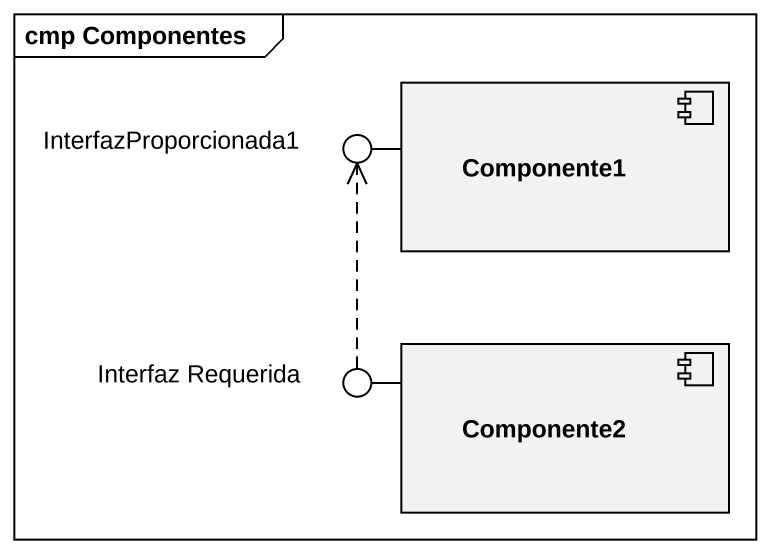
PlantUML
@startuml
mainframe cmp Componentes
() InterfazProporcionada1
component Componente1
() "Interfaz Requerida" as Interfaz_Requerida
component Componente2
Componente1 -left- InterfazProporcionada1
Componente2 -left- Interfaz_Requerida
Interfaz_Requerida .up.> InterfazProporcionada1
@enduml
